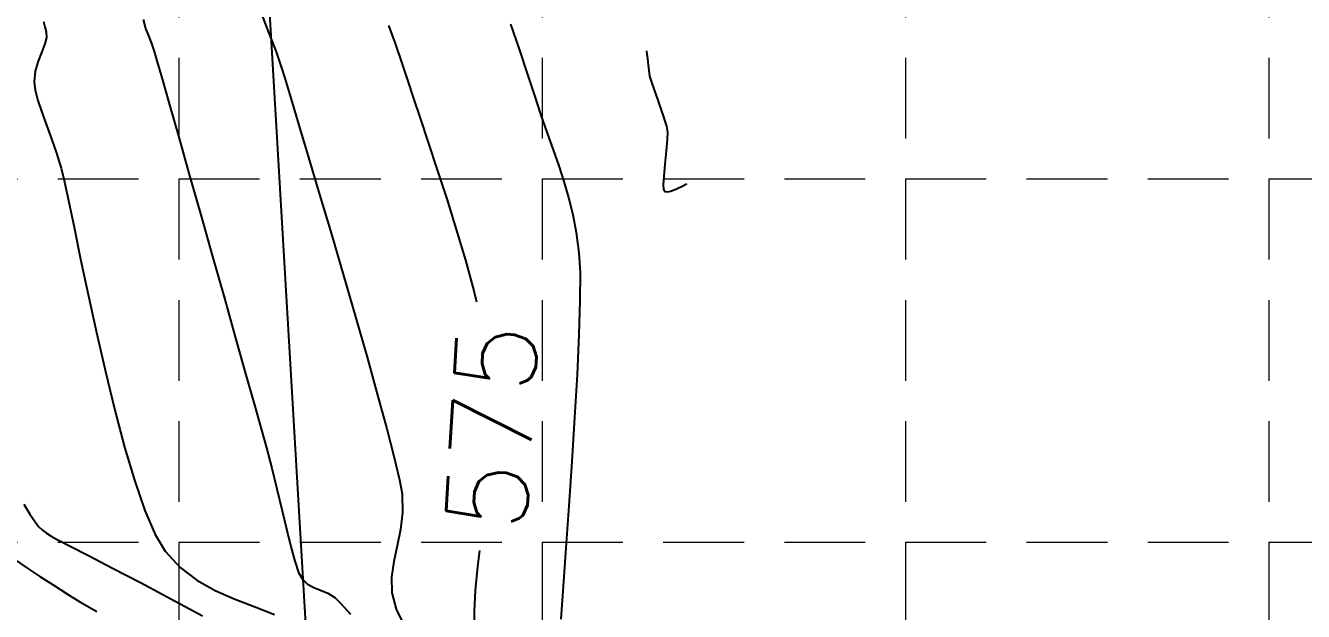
# Model space of a CAD drawing. Header units: inches. Extents: x 2547543 to 2548696, y 7125653 to 7126375.
# Drawn here: x 2548472 to 2548535.3, y 7125884.9 to 7125914 of the extents above; entities that cross this region are included whole.
import ezdxf

# ---------------------------------------------------------------- set-up
doc = ezdxf.new("R2010")
doc.units = ezdxf.units.IN
doc.header["$MEASUREMENT"] = 0
doc.linetypes.add('HIDDEN', pattern=[0.375, 0.25, -0.125])
for name, color, linetype in [('CONT-MJR', 6, 'Continuous'), ('CONT-MNR', 14, 'Continuous'), ('GRID', 254, 'HIDDEN'), ('V-AREA', 6, 'Continuous')]:
    doc.layers.add(name, color=color, linetype=linetype)
doc.styles.add('L80', font='simplex', dxfattribs={"height": 3.2})

msp = doc.modelspace()

# ---------------------------------------------------------------- linework, layer by layer
at = {"layer": 'CONT-MJR', "color": 35, "extrusion": (0.939481129583782, 0.3426006525912949, 0), "elevation": 4835601.013394289}
msp.add_lwpolyline([(5821547.384863969, 575.0000000000009), (5821546.437823107, 575.0000000000009)], dxfattribs=at)
at = {"layer": 'CONT-MJR', "color": 35, "elevation": 575}
for points in [[(2548490.293591423, 7125913.086190502), (2548490.616547111, 7125912.163387688)], [(2548490.925536629, 7125911.219593887), (2548491.18907766, 7125910.407729561)], [(2548491.93873266, 7125908.174517639), (2548492.385541314, 7125906.829909463)], [(2548492.385541314, 7125906.829909463), (2548492.854133862, 7125905.384459425)], [(2548494.194088294, 7125900.826755242), (2548494.326211791, 7125900.287846573)], [(2548494.208819585, 7125884.951574956), (2548494.230216239, 7125884.121068871)]]:
    msp.add_lwpolyline(points, dxfattribs=at)
at = {"layer": 'CONT-MJR', "color": 35, "extrusion": (0.9503639196820579, 0.311140515147988, 0), "elevation": 4639153.513030417}
msp.add_lwpolyline([(5979271.131624895, 575.0000000000005), (5979270.138538163, 575.0000000000005)], dxfattribs=at)
at = {"layer": 'CONT-MJR', "color": 35, "extrusion": (0.9482179185192587, 0.3176204952439379, 0), "elevation": 4679860.203438884}
msp.add_lwpolyline([(5947462.900772387, 575), (5947461.816828182, 575)], dxfattribs=at)
at = {"layer": 'CONT-MJR', "color": 35, "extrusion": (0.9478370070789146, 0.3187554046783928, 0), "elevation": 4686976.715642544}
msp.add_lwpolyline([(5941855.169337678, 575.0000000000005), (5941853.897603622, 575.0000000000005)], dxfattribs=at)
at = {"layer": 'CONT-MJR', "color": 35, "extrusion": (0.9545703886864397, 0.2979855248884073, 0), "elevation": 4556132.470628448}
msp.add_lwpolyline([(6042764.291772794, 575.0000000000009), (6042762.712086052, 575.0000000000009)], dxfattribs=at)
at = {"layer": 'CONT-MJR', "color": 35, "extrusion": (0.9589226248180421, 0.2836677627297052, 0), "elevation": 4465197.118488004}
msp.add_lwpolyline([(6110265.049696193, 575.0000000000005), (6110263.45204421, 575.0000000000005)], dxfattribs=at)
at = {"layer": 'CONT-MJR', "color": 35, "extrusion": (0.964425187860896, 0.2643559286633753, 0), "elevation": 4341606.122516003}
msp.add_lwpolyline([(6198690.26789308, 575.0000000000009), (6198688.694150109, 575.0000000000009)], dxfattribs=at)
at = {"layer": 'CONT-MJR', "color": 35, "extrusion": (0.9932141609147811, -0.116299744446613, 0), "elevation": 1702461.854414723}
msp.add_lwpolyline([(7373922.098236842, 575.0000000000009), (7373921.29038516, 575.0000000000009)], dxfattribs=at)
at = {"layer": 'CONT-MJR', "color": 35, "extrusion": (-0.5718050993786685, -0.8203894979365295, 0), "elevation": -7303232.261884397}
msp.add_lwpolyline([(-1983879.516934465, 570.0000000000005), (-1983878.82468068, 570.0000000000005)], dxfattribs=at)
at = {"layer": 'CONT-MJR', "color": 35, "extrusion": (0.9952166425961684, -0.09769254986748202, 0), "elevation": 1840157.936826422}
msp.add_lwpolyline([(7340770.418019315, 575), (7340769.223971994, 575)], dxfattribs=at)
at = {"layer": 'CONT-MJR', "color": 35, "extrusion": (0.5505338815439125, 0.8348128205006159, 0), "elevation": 7351802.124646118}
msp.add_lwpolyline([(1795545.093305732, 570.0000000000009), (1795544.371915129, 570.0000000000009)], dxfattribs=at)
at = {"layer": 'CONT-MJR', "color": 35, "extrusion": (-0.5433221585165773, -0.8395242891452798, 0), "elevation": -7366996.637059507}
msp.add_lwpolyline([(-1732147.40164374, 570), (-1732146.627144988, 570)], dxfattribs=at)
at = {"layer": 'CONT-MJR', "color": 35, "extrusion": (-0.5483493545936706, -0.8362493559439702, 0), "elevation": -7356471.510782104}
msp.add_lwpolyline([(-1776315.934575585, 570), (-1776315.083309274, 570)], dxfattribs=at)
at = {"layer": 'CONT-MJR', "color": 35, "extrusion": (0.9983923575755348, -0.05668068749376285, 0), "elevation": 2140497.083354256}
msp.add_lwpolyline([(7258880.51067323, 575), (7258879.480444715, 575)], dxfattribs=at)
at = {"layer": 'CONT-MJR', "color": 35, "extrusion": (-0.5222462074030035, -0.8527947577542789, 0), "elevation": -7407848.960954896}
msp.add_lwpolyline([(-1548141.510269735, 570.0000000000009), (-1548140.782692429, 570.0000000000009)], dxfattribs=at)
at = {"layer": 'CONT-MJR', "color": 35, "extrusion": (0.4871930974980735, 0.8732942721386834, 0), "elevation": 7464594.188381031}
msp.add_lwpolyline([(1246113.844776705, 570.0000000000009), (1246112.883589468, 570.0000000000009)], dxfattribs=at)
at = {"layer": 'CONT-MNR', "color": 35, "extrusion": (0.9348585435010298, 0.3550204270786871, 0), "elevation": 4912316.960981777}
msp.add_lwpolyline([(5756958.28281857, 574.0000000000009), (5756957.644522543, 574.0000000000009)], dxfattribs=at)
at = {"layer": 'CONT-MNR', "color": 35, "extrusion": (0.9613371385515276, 0.275374120137607, 0), "elevation": 4412233.963584709}
msp.add_lwpolyline([(6148622.462313739, 572.0000000000009), (6148622.200073206, 572.0000000000009)], dxfattribs=at)
at = {"layer": 'CONT-MNR', "color": 35}
for points, elevation in [([(2548472.94476867, 7125913.917416178), (2548473.003341149, 7125913.666718696)], 572), ([(2548473.003341149, 7125913.666718696), (2548473.02028405, 7125913.377128573)], 572), ([(2548478.07354064, 7125913.461293592), (2548478.222106858, 7125913.087449514)], 573), ([(2548484.15569668, 7125913.309489535), (2548484.40129247, 7125912.668923791)], 574), ([(2548484.40129247, 7125912.668923791), (2548484.650777492, 7125911.934008728)], 574), ([(2548502.749671657, 7125912.726602497), (2548502.754934138, 7125912.682251146)], 577), ([(2548502.76902793, 7125912.563470927), (2548502.795886758, 7125912.337109041)], 577), ([(2548478.498296555, 7125912.23117893), (2548478.754683259, 7125911.337105433)], 573), ([(2548484.650777492, 7125911.934008728), (2548484.826931825, 7125911.362423951)], 574), ([(2548502.795886758, 7125912.337109041), (2548502.833401375, 7125912.020941865)], 577), ([(2548502.833401375, 7125912.020941865), (2548502.86380777, 7125911.764681655)], 577), ([(2548472.472176091, 7125911.707925409), (2548472.416748934, 7125911.187028419)], 572), ([(2548502.86380777, 7125911.764681655), (2548502.877456407, 7125911.611759393)], 577), ([(2548502.877456407, 7125911.611759393), (2548502.899859917, 7125911.46083994)], 577), ([(2548472.468997479, 7125910.766324429), (2548472.600045524, 7125910.259748324)], 572), ([(2548497.51889153, 7125909.529562638), (2548497.827380367, 7125908.642762263)], 576), ([(2548485.529095707, 7125909.044330125), (2548486.012611885, 7125907.432561735)], 574), ([(2548503.736934785, 7125908.986111771), (2548503.788001513, 7125908.684980407)], 577), ([(2548486.012611885, 7125907.432561735), (2548486.556088641, 7125905.608806133)], 574), ([(2548503.727878399, 7125907.761834251), (2548503.658208414, 7125907.11356062)], 577), ([(2548498.399822665, 7125907.030460735), (2548498.65666883, 7125906.252385142)], 576), ([(2548503.658208414, 7125907.11356062), (2548503.600945304, 7125906.490125079)], 577), ([(2548473.90067454, 7125906.30406893), (2548474.116280122, 7125905.303292313)], 572), ([(2548480.101157564, 7125906.598538817), (2548480.666641455, 7125904.601776913)], 573), ([(2548504.696324652, 7125906.115030086), (2548504.754477471, 7125906.134263723)], 577), ([(2548503.583629266, 7125906.084509851), (2548503.597044749, 7125905.872251025)], 577), ([(2548503.640077206, 7125905.765683631), (2548503.674751035, 7125905.747602606)], 577), ([(2548504.241519089, 7125905.882752721), (2548504.557578151, 7125906.038445549)], 577), ([(2548474.116280122, 7125905.303292313), (2548474.390527902, 7125903.981635085)], 572), ([(2548498.889193475, 7125905.457976707), (2548499.093842953, 7125904.620948207)], 576), ([(2548480.666641455, 7125904.601776913), (2548481.252565438, 7125902.530499667)], 573), ([(2548474.390527902, 7125903.981635085), (2548474.716777177, 7125902.406443464)], 572), ([(2548499.267063614, 7125903.715012426), (2548499.405301811, 7125902.713882141)], 576), ([(2548474.716777177, 7125902.406443464), (2548475.088387244, 7125900.645063661)], 572), ([(2548481.252565438, 7125902.530499667), (2548481.836195829, 7125900.46516978)], 573), ([(2548499.405301811, 7125902.713882141), (2548499.456562699, 7125901.744971367)], 576), ([(2548499.456562699, 7125901.744971367), (2548499.4511236, 7125900.359591568)], 576), ([(2548487.737937148, 7125901.594814615), (2548488.333815527, 7125899.539319357)], 574), ([(2548475.088387244, 7125900.645063661), (2548475.498717399, 7125898.764841891)], 572), ([(2548499.4511236, 7125900.359591568), (2548499.398473818, 7125898.64344626)], 576), ([(2548499.398473818, 7125898.64344626), (2548499.308102651, 7125896.682238964)], 576), ([(2548475.94112694, 7125896.833124367), (2548476.408975162, 7125894.917257302)], 572), ([(2548482.905641106, 7125896.674202898), (2548483.345988628, 7125895.109491309)], 573), ([(2548489.429247113, 7125895.668181494), (2548489.88630695, 7125893.987279547)], 574), ([(2548483.345988628, 7125895.109491309), (2548483.693107827, 7125893.872577893)], 573), ([(2548483.693107827, 7125893.872577893), (2548483.924265022, 7125893.043925352)], 573), ([(2548489.88630695, 7125893.987279547), (2548490.254600567, 7125892.565982698)], 574), ([(2548476.895621361, 7125893.08458691), (2548477.394424837, 7125891.402459404)], 572), ([(2548490.512881281, 7125891.471661275), (2548490.639902407, 7125890.77168561)], 574), ([(2548490.639902407, 7125890.77168561), (2548490.663916224, 7125889.851310833)], 574), ([(2548471.905777494, 7125890.264449021), (2548472.204135634, 7125889.771822333)], 571), ([(2548472.204135634, 7125889.771822333), (2548472.458602722, 7125889.387136245)], 571), ([(2548484.684816023, 7125889.99502885), (2548484.914540143, 7125889.030652317)], 573), ([(2548484.914540143, 7125889.030652317), (2548485.130480802, 7125888.162217025)], 573), ([(2548472.824904622, 7125888.966693407), (2548473.019469604, 7125888.824349002)], 571), ([(2548478.401940798, 7125888.759217907), (2548478.897371877, 7125887.932796342)], 572), ([(2548498.759190178, 7125888.100860243), (2548498.622551613, 7125886.199895769)], 576), ([(2548485.331505787, 7125887.431711024), (2548485.516482887, 7125886.881122369)], 573), ([(2548490.2261332, 7125887.416476356), (2548490.120859115, 7125886.647996024)], 574), ([(2548480.480229794, 7125886.492495814), (2548481.377705115, 7125885.986279644)], 572), ([(2548490.120859115, 7125886.647996024), (2548490.141209364, 7125885.868265213)], 574), ([(2548485.959651813, 7125886.291368721), (2548486.270667045, 7125886.123810502)], 573), ([(2548486.270667045, 7125886.123810502), (2548486.607056604, 7125885.995318125)], 573), ([(2548486.958551512, 7125885.851445257), (2548487.314882789, 7125885.637745562)], 573), ([(2548482.327325978, 7125885.564181037), (2548483.315178359, 7125885.182321113)], 572), ([(2548487.314882789, 7125885.637745562), (2548487.591998173, 7125885.361913896)], 573), ([(2548490.350362472, 7125885.057594281), (2548490.648619613, 7125884.437904108)], 574)]:
    msp.add_lwpolyline(points, dxfattribs=dict(at, elevation=elevation))
at = {"layer": 'CONT-MNR', "color": 35, "extrusion": (0.9642965379623337, 0.2648248229941023, 0), "elevation": 4344607.320904946}
msp.add_lwpolyline([(6196594.286531014, 573.0000000000009), (6196593.824846623, 573.0000000000009)], dxfattribs=at)
at = {"layer": 'CONT-MNR', "color": 35, "extrusion": (0.9387255333742225, 0.3446655958915562, 0), "elevation": 4848378.648285367}
msp.add_lwpolyline([(5810904.60133693, 573), (5810904.200897929, 573)], dxfattribs=at)
at = {"layer": 'CONT-MNR', "color": 35, "extrusion": (0.9283849372835424, 0.3716199782372216, 0), "elevation": 5014106.052047395}
msp.add_lwpolyline([(5668523.594799395, 574), (5668522.9544405, 574)], dxfattribs=at)
at = {"layer": 'CONT-MNR', "color": 35, "extrusion": (0.9456145517180459, 0.3252892859887628, 0), "elevation": 4727878.409932286}
msp.add_lwpolyline([(5909369.571491963, 576), (5909368.255484212, 576)], dxfattribs=at)
at = {"layer": 'CONT-MNR', "color": 35, "extrusion": (0.9327014316754917, -0.3606494688066076, 0), "elevation": -192992.3942438266}
msp.add_lwpolyline([(7565454.735832481, 572), (7565454.310635803, 572)], dxfattribs=at)
at = {"layer": 'CONT-MNR', "color": 35, "extrusion": (0.9746883158648428, -0.2235680811666921, 0), "elevation": 890840.095882952}
msp.add_lwpolyline([(7515301.731602196, 572.0000000000009), (7515301.414296925, 572.0000000000009)], dxfattribs=at)
at = {"layer": 'CONT-MNR', "color": 35, "extrusion": (0.9436890566106911, 0.3308337413765771, 0), "elevation": 4762463.496658153}
msp.add_lwpolyline([(5881523.613948671, 573.0000000000009), (5881523.148725574, 573.0000000000009)], dxfattribs=at)
at = {"layer": 'CONT-MNR', "color": 35, "extrusion": (0.9327064973990615, -0.3606363677023917, 0), "elevation": -192886.1270605777}
msp.add_lwpolyline([(7565457.020731886, 572.0000000000009), (7565456.526519935, 572.0000000000009)], dxfattribs=at)
at = {"layer": 'CONT-MNR', "color": 35, "extrusion": (0.9596394955874877, 0.2812330679500404, 0), "elevation": 4449662.779338036}
msp.add_lwpolyline([(6121590.827241714, 573.0000000000005), (6121590.392448606, 573.0000000000005)], dxfattribs=at)
at = {"layer": 'CONT-MNR', "color": 35, "extrusion": (0.9480742272854128, 0.3180491464493614, 0), "elevation": 4682554.281304508}
msp.add_lwpolyline([(5945347.158969373, 576.0000000000005), (5945345.891734564, 576.0000000000005)], dxfattribs=at)
at = {"layer": 'CONT-MNR', "color": 35, "extrusion": (0.9930340391211682, 0.1178278284052557, 0), "elevation": 3370380.801198795}
msp.add_lwpolyline([(6775989.307981914, 577), (6775989.188368471, 577)], dxfattribs=at)
at = {"layer": 'CONT-MNR', "color": 35, "extrusion": (0.96048187474378, -0.2783425376917328, 0), "elevation": 464317.2696574191}
msp.add_lwpolyline([(7553657.854693536, 572), (7553657.331629865, 572)], dxfattribs=at)
at = {"layer": 'CONT-MNR', "color": 35, "extrusion": (0.992376113588109, 0.1232462947912054, 0), "elevation": 3407285.303332256}
msp.add_lwpolyline([(6757494.266815398, 572), (6757493.842879366, 572)], dxfattribs=at)
at = {"layer": 'CONT-MNR', "color": 35, "extrusion": (0.9617078982882805, 0.2740764827013414, 0), "elevation": 4403936.862314241}
msp.add_lwpolyline([(6154567.122073614, 573.0000000000005), (6154565.780252822, 573.0000000000005)], dxfattribs=at)
at = {"layer": 'CONT-MNR', "color": 35, "extrusion": (0.9567105077749577, 0.2910412416015687, 0), "elevation": 4512096.303293316}
msp.add_lwpolyline([(6075720.089670962, 574.0000000000009), (6075719.05938754, 574.0000000000009)], dxfattribs=at)
at = {"layer": 'CONT-MNR', "color": 35, "extrusion": (0.9517391596346039, 0.306908083989357, 0), "elevation": 4612504.123564769}
msp.add_lwpolyline([(5999854.83822953, 576.0000000000009), (5999853.683035491, 576.0000000000009)], dxfattribs=at)
at = {"layer": 'CONT-MNR', "color": 35, "extrusion": (0.9494783708661712, 0.3138324764222491, 0), "elevation": 4656090.822027793}
msp.add_lwpolyline([(5966095.828542563, 577), (5966095.570201698, 577)], dxfattribs=at)
at = {"layer": 'CONT-MNR', "color": 35, "extrusion": (0.9431217824992649, 0.3324474445313267, 0), "elevation": 4772539.647651752}
msp.add_lwpolyline([(5873358.784149315, 577.0000000000009), (5873358.289706024, 577.0000000000009)], dxfattribs=at)
at = {"layer": 'CONT-MNR', "color": 35, "extrusion": (0.9435029194418535, 0.3313642120155695, 0), "elevation": 4765791.95812078}
msp.add_lwpolyline([(5878834.859015653, 577), (5878834.299362354, 577)], dxfattribs=at)
at = {"layer": 'CONT-MNR', "color": 35, "extrusion": (0.9500096982889369, 0.3122203919620933, 0), "elevation": 4645928.180252194}
msp.add_lwpolyline([(5973998.741806678, 572), (5973998.132554104, 572)], dxfattribs=at)
at = {"layer": 'CONT-MNR', "color": 35, "extrusion": (0.9619266692435241, 0.2733076709462433, 0), "elevation": 4399015.912116631}
msp.add_lwpolyline([(6158084.023107672, 573.0000000000009), (6158082.353185047, 573.0000000000009)], dxfattribs=at)
at = {"layer": 'CONT-MNR', "color": 35, "extrusion": (0.9573134612911453, 0.2890517891845115, 0), "elevation": 4499456.261738725}
msp.add_lwpolyline([(6085085.742000556, 574.0000000000009), (6085084.350177602, 574.0000000000009)], dxfattribs=at)
at = {"layer": 'CONT-MNR', "color": 35, "extrusion": (0.9505976530179961, 0.3104256788293739, 0), "elevation": 4634661.063171662}
msp.add_lwpolyline([(5982754.828442915, 576.0000000000009), (5982753.802123941, 576.0000000000009)], dxfattribs=at)
at = {"layer": 'CONT-MNR', "color": 35, "extrusion": (0.9481423853530839, 0.3178459014946773, 0), "elevation": 4681285.385334374}
msp.add_lwpolyline([(5946346.176308841, 577), (5946345.72233493, 577)], dxfattribs=at)
at = {"layer": 'CONT-MNR', "color": 35, "extrusion": (0.940738267139644, 0.3391334733391854, 0), "elevation": 4814080.377370673}
msp.add_lwpolyline([(5839343.495979324, 572.0000000000009), (5839342.81846543, 572.0000000000009)], dxfattribs=at)
at = {"layer": 'CONT-MNR', "color": 35, "extrusion": (0.947150454346942, 0.3207896769386155, 0), "elevation": 4699734.523975978}
msp.add_lwpolyline([(5931775.08951784, 577), (5931774.778841764, 577)], dxfattribs=at)
at = {"layer": 'CONT-MNR', "color": 35, "extrusion": (0.9435219742717473, 0.3313099516560651, 0), "elevation": 4765453.855048497}
msp.add_lwpolyline([(5879107.600491626, 577), (5879107.331232401, 577)], dxfattribs=at)
at = {"layer": 'CONT-MNR', "color": 35, "extrusion": (0.9390901028348774, 0.3436710327589154, 0), "elevation": 4842214.310812268}
msp.add_lwpolyline([(5816034.301782786, 572), (5816033.575251563, 572)], dxfattribs=at)
at = {"layer": 'CONT-MNR', "color": 35, "extrusion": (0.9415805905056369, 0.3367877545028264, 0), "elevation": 4799534.859795325}
msp.add_lwpolyline([(5851314.407102548, 576), (5851313.531689896, 576)], dxfattribs=at)
at = {"layer": 'CONT-MNR', "color": 35, "extrusion": (0.9617525874064589, 0.273919624373614, 0), "elevation": 4402956.375808358}
msp.add_lwpolyline([(6155276.485217841, 577), (6155276.218680006, 577)], dxfattribs=at)
at = {"layer": 'CONT-MNR', "color": 35, "extrusion": (0.9998047061414999, -0.0197623272240161, 0), "elevation": 2407181.54166231}
msp.add_lwpolyline([(7174881.404568128, 577), (7174881.042484134, 577)], dxfattribs=at)
at = {"layer": 'CONT-MNR', "color": 35, "extrusion": (0.9437584991253462, 0.3306355929549539, 0), "elevation": 4761222.244478585}
msp.add_lwpolyline([(5882520.609311195, 572.0000000000005), (5882519.853248121, 572.0000000000005)], dxfattribs=at)
at = {"layer": 'CONT-MNR', "color": 35, "extrusion": (0.9620621221298216, 0.272830484299435, 0), "elevation": 4395960.722677155}
msp.add_lwpolyline([(6160263.678475468, 573.0000000000005), (6160261.764062861, 573.0000000000005)], dxfattribs=at)
at = {"layer": 'CONT-MNR', "color": 35, "extrusion": (0.9955744532203815, -0.09397610385059858, 0), "elevation": 1867560.157556719}
msp.add_lwpolyline([(7333870.738308979, 577), (7333870.174681748, 577)], dxfattribs=at)
at = {"layer": 'CONT-MNR', "color": 35, "extrusion": (0.9536730201417069, 0.3008450941162174, 0), "elevation": 4574204.795243488}
msp.add_lwpolyline([(6029090.111811856, 572.0000000000009), (6029089.345143146, 572.0000000000009)], dxfattribs=at)
at = {"layer": 'CONT-MNR', "color": 35, "extrusion": (0.9431833229226891, 0.3322728086384956, 0), "elevation": 4771446.332315887}
msp.add_lwpolyline([(5874240.786208638, 576), (5874239.950708319, 576)], dxfattribs=at)
at = {"layer": 'CONT-MNR', "color": 35, "extrusion": (0.9711834666676376, 0.2383331157674693, 0), "elevation": 4173375.169684897}
msp.add_lwpolyline([(6313177.293059707, 572.0000000000009), (6313176.662334599, 572.0000000000009)], dxfattribs=at)
at = {"layer": 'CONT-MNR', "color": 35, "extrusion": (0.959732567176227, 0.2809152888351378, 0), "elevation": 4447653.171310828}
msp.add_lwpolyline([(6123052.064824635, 576), (6123051.23708526, 576)], dxfattribs=at)
at = {"layer": 'CONT-MNR', "color": 35, "extrusion": (0.9990899915592452, -0.04265194914828314, 0), "elevation": 2242250.639904914}
msp.add_lwpolyline([(7228120.501062769, 577.0000000000005), (7228120.095078096, 577.0000000000005)], dxfattribs=at)
at = {"layer": 'CONT-MNR', "color": 35, "extrusion": (-0.4832454023843301, 0.8754849405183432, 0), "elevation": 5007070.313802652}
msp.add_lwpolyline([(-5674738.691903582, 577.0000000000009), (-5674738.850383177, 577.0000000000009)], dxfattribs=at)
at = {"layer": 'CONT-MNR', "color": 35, "extrusion": (0.9589347895819774, 0.2836266371999795, 0), "elevation": 4464929.064245517}
msp.add_lwpolyline([(6110460.123708763, 574.0000000000009), (6110458.071043136, 574.0000000000009)], dxfattribs=at)
at = {"layer": 'CONT-MNR', "color": 35, "extrusion": (0.958683035403745, 0.2844764271939978, 0), "elevation": 4470359.407210925}
msp.add_lwpolyline([(6106495.873632644, 577), (6106495.78571884, 577)], dxfattribs=at)
at = {"layer": 'CONT-MNR', "color": 35, "extrusion": (0.7775507410441967, 0.6288202009331607, 0), "elevation": 6462504.389303815}
msp.add_lwpolyline([(3938202.766347876, 577), (3938202.737686181, 577)], dxfattribs=at)
at = {"layer": 'CONT-MNR', "color": 35, "extrusion": (-0.1082764170342662, -0.994120826416096, 0), "elevation": -7359954.157470615}
msp.add_lwpolyline([(1761953.036793662, 577), (1761953.131555275, 577)], dxfattribs=at)
at = {"layer": 'CONT-MNR', "color": 35, "extrusion": (0.1915615965558075, -0.9814805931474092, 0), "elevation": -6505742.738989496}
msp.add_lwpolyline([(3866356.870744332, 577.0000000000009), (3866357.060835107, 577.0000000000009)], dxfattribs=at)
at = {"layer": 'CONT-MNR', "color": 35, "extrusion": (0.3561285639986808, -0.9344369673253716, 0), "elevation": -5751114.726648738}
msp.add_lwpolyline([(4919154.89781609, 577), (4919155.203875424, 577)], dxfattribs=at)
at = {"layer": 'CONT-MNR', "color": 35, "extrusion": (0.9822065045408616, 0.1878041065515412, 0), "elevation": 3841426.537497717}
msp.add_lwpolyline([(6520491.274066525, 576.0000000000009), (6520490.351718956, 576.0000000000009)], dxfattribs=at)
at = {"layer": 'CONT-MNR', "color": 35, "extrusion": (0.9596184309394483, 0.2813049359704013, 0), "elevation": 4450127.096208377}
msp.add_lwpolyline([(6121246.459203595, 574.0000000000005), (6121244.327503151, 574.0000000000005)], dxfattribs=at)
at = {"layer": 'CONT-MNR', "color": 35, "extrusion": (0.9623929553965351, 0.2716611849402176, 0), "elevation": 4388471.530244965}
msp.add_lwpolyline([(6165592.813116709, 573.0000000000005), (6165590.756867426, 573.0000000000005)], dxfattribs=at)
at = {"layer": 'CONT-MNR', "color": 35, "extrusion": (0.9615246155804452, 0.2747187900979425, 0), "elevation": 4408052.765284526}
msp.add_lwpolyline([(6151610.183564398, 574.0000000000009), (6151608.105613279, 574.0000000000009)], dxfattribs=at)
at = {"layer": 'CONT-MNR', "color": 35, "extrusion": (0.9747626034018413, 0.2232439629850376, 0), "elevation": 4074972.491929067}
msp.add_lwpolyline([(6377127.861691304, 572.0000000000009), (6377125.879960041, 572.0000000000009)], dxfattribs=at)
at = {"layer": 'CONT-MNR', "color": 35, "extrusion": (0.9624840891322296, 0.271338125163609, 0), "elevation": 4386401.691792849}
msp.add_lwpolyline([(6167063.478769814, 573), (6167061.596092395, 573)], dxfattribs=at)
at = {"layer": 'CONT-MNR', "color": 35, "extrusion": (0.9629505251826835, 0.2696781156311981, 0), "elevation": 4375767.350295731}
msp.add_lwpolyline([(6174615.094292547, 574.0000000000005), (6174613.14908699, 574.0000000000005)], dxfattribs=at)
at = {"layer": 'CONT-MNR', "color": 35, "extrusion": (0.9984395774293753, -0.05584272757173003, 0), "elevation": 2146593.0651305}
msp.add_lwpolyline([(7257092.424799178, 576), (7257090.300919258, 576)], dxfattribs=at)
at = {"layer": 'CONT-MNR', "color": 35, "extrusion": (0.9665056509539675, 0.2566453324610595, 0), "elevation": 4291944.520719444}
msp.add_lwpolyline([(6233163.13038274, 572), (6233161.234200975, 572)], dxfattribs=at)
at = {"layer": 'CONT-MNR', "color": 35, "extrusion": (0.9980467056803293, -0.06247218005354273, 0), "elevation": 2098351.052409461}
msp.add_lwpolyline([(7271185.89253602, 576.0000000000009), (7271183.69402095, 576.0000000000009)], dxfattribs=at)
at = {"layer": 'CONT-MNR', "color": 35, "extrusion": (0.9668238699425589, 0.2554439361372551, 0), "elevation": 4284201.257777686}
msp.add_lwpolyline([(6238488.724727894, 573), (6238487.690132078, 573)], dxfattribs=at)
at = {"layer": 'CONT-MNR', "color": 35, "extrusion": (0.9732596341354252, 0.2297078243390467, 0), "elevation": 4117215.970595918}
msp.add_lwpolyline([(6349935.439923108, 574), (6349934.315535139, 574)], dxfattribs=at)
at = {"layer": 'CONT-MNR', "color": 35, "extrusion": (0.9977509972057076, -0.06702945304130334, 0), "elevation": 2065122.802842294}
msp.add_lwpolyline([(7280690.713148367, 576.0000000000009), (7280688.526057436, 576.0000000000009)], dxfattribs=at)
at = {"layer": 'CONT-MNR', "color": 35, "extrusion": (0.9709528678985482, 0.239270826302716, 0), "elevation": 4179476.10909199}
msp.add_lwpolyline([(6309127.398507867, 573), (6309126.337390602, 573)], dxfattribs=at)
at = {"layer": 'CONT-MNR', "color": 35, "extrusion": (0.9454902804703029, 0.3256503178812941, 0), "elevation": 4730109.406825451}
msp.add_lwpolyline([(5907548.587104523, 572), (5907547.03844936, 572)], dxfattribs=at)
at = {"layer": 'CONT-MNR', "color": 35, "extrusion": (0.9728243120607669, 0.2315445051464093, 0), "elevation": 4129188.532930252}
msp.add_lwpolyline([(6342152.453792307, 573), (6342151.407015714, 573)], dxfattribs=at)
at = {"layer": 'CONT-MNR', "color": 35, "extrusion": (0.9197346313636053, 0.3925407085519323, 0), "elevation": 5141125.266152779}
msp.add_lwpolyline([(5553546.43536506, 572.0000000000009), (5553545.153470203, 572.0000000000009)], dxfattribs=at)
at = {"layer": 'CONT-MNR', "color": 35, "extrusion": (0.9927756932139278, -0.1199850947559955, 0), "elevation": 1675079.016488335}
msp.add_lwpolyline([(7380191.130695965, 574), (7380190.271623048, 574)], dxfattribs=at)
at = {"layer": 'CONT-MNR', "color": 35, "extrusion": (0.9975437994403058, -0.07004547236045469, 0), "elevation": 2043102.937098977}
msp.add_lwpolyline([(7286898.379468535, 576.0000000000009), (7286896.289916102, 576.0000000000009)], dxfattribs=at)
at = {"layer": 'CONT-MNR', "color": 35, "extrusion": (0.7987893355682913, 0.6016108354928191, 0), "elevation": 6322704.88974581}
msp.add_lwpolyline([(4158895.803833279, 571.0000000000009), (4158895.514674774, 571.0000000000009)], dxfattribs=at)
at = {"layer": 'CONT-MNR', "color": 35, "extrusion": (-0.7017625709480546, -0.7124109025108871, 0), "elevation": -6864983.831550742}
msp.add_lwpolyline([(-3185122.606328426, 571), (-3185122.336342372, 571)], dxfattribs=at)
at = {"layer": 'CONT-MNR', "color": 35, "extrusion": (-0.5464444250466652, -0.8374953673516167, 0), "elevation": -7360497.752525958}
msp.add_lwpolyline([(-1759567.873941468, 571.0000000000005), (-1759567.598578055, 571.0000000000005)], dxfattribs=at)
at = {"layer": 'CONT-MNR', "color": 35, "extrusion": (-0.4731685613197404, -0.8809719136150749, 0), "elevation": -7483565.202539114}
msp.add_lwpolyline([(-1126613.136019205, 571), (-1126612.829996625, 571)], dxfattribs=at)
at = {"layer": 'CONT-MNR', "color": 35, "extrusion": (-0.4590190665757168, -0.8884264159287237, 0), "elevation": -7500625.542393902}
msp.add_lwpolyline([(-1006787.505959194, 571), (-1006786.787546652, 571)], dxfattribs=at)
at = {"layer": 'CONT-MNR', "color": 35, "extrusion": (0.9791576227255342, -0.2031018214061132, 0), "elevation": 1048092.924369046}
msp.add_lwpolyline([(7494971.606265536, 574.0000000000009), (7494970.784080973, 574.0000000000009)], dxfattribs=at)
at = {"layer": 'CONT-MNR', "color": 35, "extrusion": (-0.4580526646154282, -0.8889250567054042, 0), "elevation": -7501715.95039817}
msp.add_lwpolyline([(-998629.5420885733, 571), (-998628.477824993, 571)], dxfattribs=at)
at = {"layer": 'CONT-MNR', "color": 35, "extrusion": (0.7314654792303593, 0.6818784735525099, 0), "elevation": 6723113.924295997}
msp.add_lwpolyline([(3474588.131283992, 572), (3474587.029266271, 572)], dxfattribs=at)
at = {"layer": 'CONT-MNR', "color": 35, "extrusion": (0.9641595421564767, 0.2653231562992821, 0), "elevation": 4347809.39523207}
msp.add_lwpolyline([(6194320.94934047, 573), (6194320.191679556, 573)], dxfattribs=at)
at = {"layer": 'CONT-MNR', "color": 35, "extrusion": (0.9774823846542239, -0.2110170317550026, 0), "elevation": 987420.6922634989}
msp.add_lwpolyline([(7503205.062426965, 574.0000000000005), (7503204.267610098, 574.0000000000005)], dxfattribs=at)
at = {"layer": 'CONT-MNR', "color": 35, "extrusion": (-0.4599591446661965, -0.8879400797564783, 0), "elevation": -7499555.732207024}
msp.add_lwpolyline([(-1014724.029823941, 571), (-1014722.686288519, 571)], dxfattribs=at)
at = {"layer": 'CONT-MNR', "color": 35, "extrusion": (-0.6064987190215935, -0.7950844633277439, 0), "elevation": -7211331.784331363}
msp.add_lwpolyline([(-2295584.840362134, 572.0000000000009), (-2295583.794667251, 572.0000000000009)], dxfattribs=at)
at = {"layer": 'CONT-MNR', "color": 35, "extrusion": (-0.4634309285707653, -0.8861330455659794, 0), "elevation": -7495526.769579787}
msp.add_lwpolyline([(-1044067.410209031, 571), (-1044065.853962095, 571)], dxfattribs=at)
at = {"layer": 'CONT-MNR', "color": 35, "extrusion": (0.8906505403996728, 0.4546884811448061, 0), "elevation": 5509868.685243452}
msp.add_lwpolyline([(5187907.992789435, 573), (5187907.623752153, 573)], dxfattribs=at)
at = {"layer": 'CONT-MNR', "color": 35, "extrusion": (-0.688010882033742, -0.7257003694384843, 0), "elevation": -6924644.387173567}
msp.add_lwpolyline([(-3053250.489625414, 573.0000000000009), (-3053250.110168635, 573.0000000000009)], dxfattribs=at)
at = {"layer": 'CONT-MNR', "color": 35, "extrusion": (-0.468278343809616, -0.883581005182277, 0), "elevation": -7489694.749309704}
msp.add_lwpolyline([(-1085111.80210129, 571.0000000000005), (-1085110.099666293, 571.0000000000005)], dxfattribs=at)
at = {"layer": 'CONT-MNR', "color": 35, "extrusion": (-0.4061745368238847, -0.9137955163141822, 0), "elevation": -7546730.907222075}
msp.add_lwpolyline([(-565562.583579822, 572.0000000000009), (-565561.5443748282, 572.0000000000009)], dxfattribs=at)
at = {"layer": 'CONT-MNR', "color": 35, "extrusion": (-0.378812143421744, -0.925473586871189, 0), "elevation": -7560216.945822959}
msp.add_lwpolyline([(-340815.1063395846, 573), (-340814.726539542, 573)], dxfattribs=at)
at = {"layer": 'CONT-MNR', "color": 35, "extrusion": (0.9682924347366271, 0.2498194564716986, 0), "elevation": 4247868.658223281}
msp.add_lwpolyline([(6263278.955137441, 574), (6263278.117920397, 574)], dxfattribs=at)
at = {"layer": 'CONT-MNR', "color": 35, "extrusion": (0.997420916379454, -0.07177405916325447, 0), "elevation": 2030472.05379527}
msp.add_lwpolyline([(7290424.034428235, 576), (7290422.398403437, 576)], dxfattribs=at)
at = {"layer": 'CONT-MNR', "color": 35, "extrusion": (0.4746902778551776, 0.8801529072324732, 0), "elevation": 7481607.195998293}
msp.add_lwpolyline([(1139537.244245077, 571.0000000000005), (1139535.462087564, 571.0000000000005)], dxfattribs=at)
at = {"layer": 'CONT-MNR', "color": 35, "extrusion": (0.7479591110932104, 0.6637448064826228, 0), "elevation": 6635933.914503922}
msp.add_lwpolyline([(3638325.477475045, 573), (3638324.741464538, 573)], dxfattribs=at)
at = {"layer": 'CONT-MNR', "color": 35, "extrusion": (-0.3559240444034529, -0.9345148873161353, 0), "elevation": -7566312.276817536}
msp.add_lwpolyline([(-154678.2759354115, 572.0000000000009), (-154677.1928388365, 572.0000000000009)], dxfattribs=at)
at = {"layer": 'GRID', "color": 252, "linetype": 'HIDDEN', "lineweight": 0, "ltscale": 16}
for p, q in [((2548479.583313589, 7126356.376313465), (2548479.583313589, 7125726.296813901)), ((2548497.583313589, 7126356.376313465), (2548497.583313589, 7125726.296813901)), ((2548515.583313588, 7126356.376313465), (2548515.583313588, 7125726.296813901)), ((2548533.583313588, 7126356.376313465), (2548533.583313588, 7125726.296813901)), ((2547561.583313602, 7125906.376313471), (2548677.583313586, 7125906.376313471)), ((2547561.583313602, 7125888.376313471), (2548677.583313586, 7125888.376313471))]:
    msp.add_line(p, q, dxfattribs=at)
at = {"layer": 'V-AREA', "color": 7}
msp.add_line((2548488.800716507, 7125834.545948709), (2548465.284300001, 7126234.274800001), dxfattribs=at)

# ---------------------------------------------------------------- texts
at = {"layer": 'CONT-MJR', "color": 35, "insert": (2548492.777619984, 7125889.074839046, 575), "char_height": 4, "width": 15.04761904761904, "attachment_point": 1, "rotation": 86.56065569178773, "style": 'L80'}
msp.add_mtext('\\Fsimplex.shx;\\W1.0000000000;\\T1.0000000000;\\o\\l575', dxfattribs=at)

doc.saveas('drawing.dxf')
